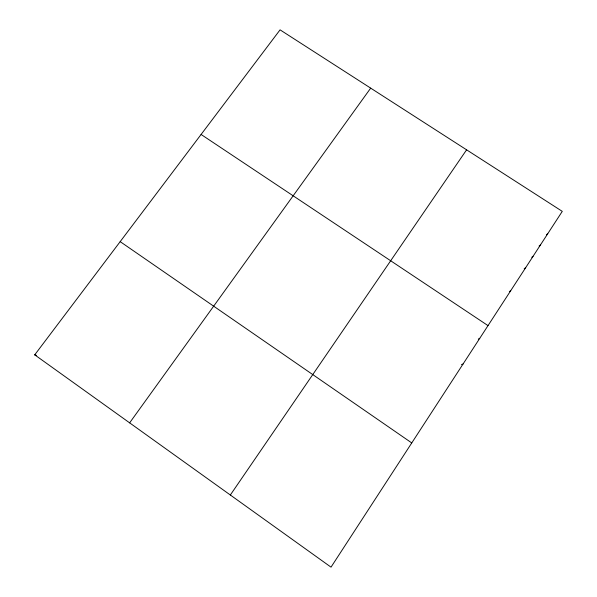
<?xml version="1.0" encoding="UTF-8"?>
<svg xmlns="http://www.w3.org/2000/svg" width="597" height="597" viewBox="0 0 597 597"><rect width="100%" height="100%" fill="white"/><g stroke="black" fill="none" stroke-linecap="round" stroke-linejoin="round"><path stroke-width="0.9" d="M230.338 495.01L466.6 149.825M129.639 422.855L370.685 88.132M34.723 354.842L280.068 29.85L562.277 211.36L331.022 567.15L34.723 354.842L36.41 355.372M546.397 234.785L547.755 233.696M539.113 245.994L540.434 244.957M531.785 257.262L533.076 256.285M524.211 268.747L525.673 267.68M509.368 291.582L510.733 290.657M478.324 339.081L479.749 338.327M461.436 364.692L463.071 363.991M201.092 134.467L488.018 325.611M120.184 241.643L411.758 442.929"/></g></svg>
